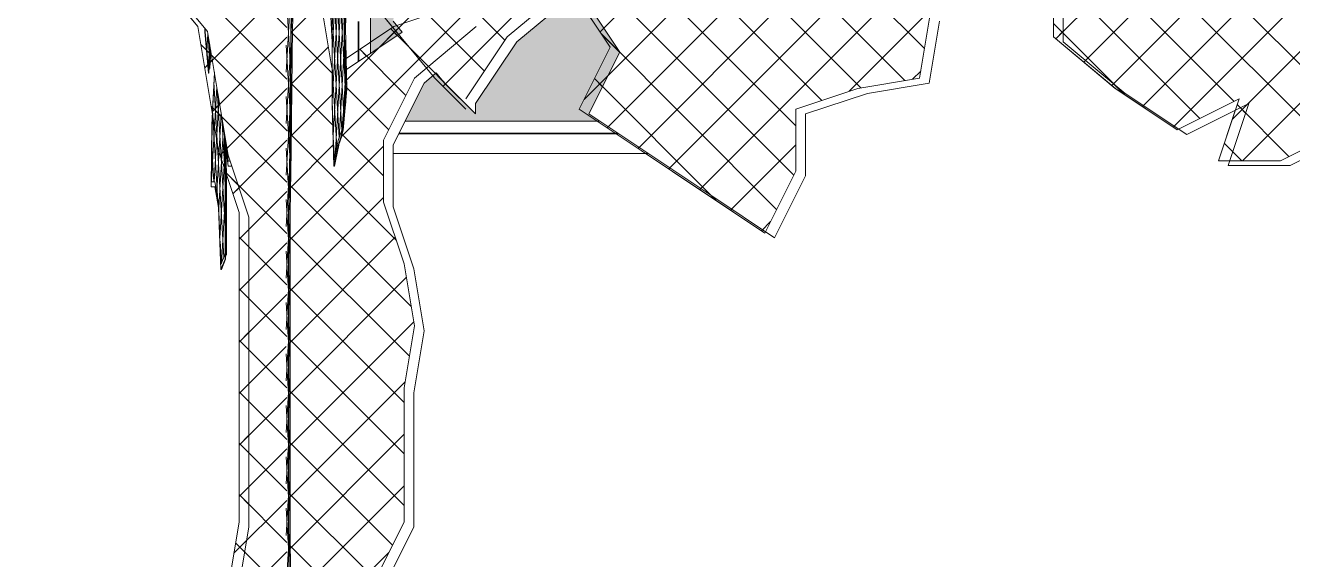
# Model space of a CAD drawing. Header units: millimetres. Extents: x -35517 to 139323, y -3702 to 5999.
# Drawn here: x 14746 to 16677, y 1381 to 2195 of the extents above; entities that cross this region are included whole.
import ezdxf

# ---------------------------------------------------------------- set-up
doc = ezdxf.new("R2010")
doc.units = ezdxf.units.MM
for name, color, linetype, lineweight in [('A-GLAZ', 151, 'Continuous', 5), ('G-IMPT', 8, 'Continuous', 5), ('I-WALL', 2, 'Continuous', 9), ('L-PLNT', 71, 'Continuous', 5)]:
    doc.layers.add(name, color=color, linetype=linetype, lineweight=lineweight)

# ---------------------------------------------------------------- blocks, each defined once
blk = doc.blocks.new('Window Aluminium Fixed 1 - Type 3-V174-GENERAL SOUTH ELEVATION')
at = {"layer": 'A-GLAZ', "lineweight": 9}
h = blk.add_hatch(color=254, dxfattribs=at)
h.paths.add_polyline_path([(-4357.4, 2049.1), (-4202, 2049.1), (-4218.6, 2060.2), (-4171.5, 2154.5), (-4234.3, 2248.9), (-4328.5, 2170.2), (-4391.3, 2075.9), (-4391.3, 2060.2), (-4446.2, 2116.6), (-4451.3, 2122.8), (-4469.9, 2107.3), (-4499, 2049.1), (-4391.3, 2049.1)])
h.paths.add_polyline_path([(-4551.4, 2152.5), (-4503, 2184.8), (-4517, 2201.7), (-4501.3, 2296.1), (-4422.8, 2390.4), (-4328.5, 2469), (-4391.3, 2563.4), (-4551.4, 2429.9), (-4551.4, 2184.8)])
at = {"layer": 'A-GLAZ', "color": 8, "lineweight": 9}
for p, q in [((-4551.4, 2429.9), (-4551.4, 2152.5)), ((-4570.4, 2139.8), (-4570.4, 2200.9)), ((-4569.4, 2200.9), (-4569.4, 2140.5)), ((-4499, 2049.1), (-4202, 2049.1)), ((-4173.4, 2030), (-4508.5, 2030)), ((-4508, 2031), (-4174.9, 2031))]:
    blk.add_line(p, q, dxfattribs=at)
blk = doc.blocks.new('SVA_Shades of Green Tree - Australian_Tree_based_on_Leopard_Tree_2901-V232-GENERAL SOUTH ELEVATION')
at = {"layer": 'G-IMPT'}
for p, q in [((-4589.8, 2100), (-4648.5, 3113.1)), ((-4440.8, 2102.3), (-3472.7, 3072.1)), ((-4513.1, 2186.8), (-3911.8, 2789.1)), ((-4477.5, 2144), (-3843.6, 2779)), ((-4201.6, 2185.1), (-3662.6, 2725)), ((-4679.1, 2191.8), (-5191.2, 2704.8)), ((-3863.6, 2080.8), (-4436.9, 2655.1)), ((-4679.1, 2113.4), (-5199.4, 2634.6)), ((-4679.9, 2123.9), (-4650.3, 2633.7)), ((-3507.3, 2174.7), (-3084.8, 2597.9)), ((-4609.8, 2157.3), (-4585.2, 2583)), ((-4605.5, 1995.6), (-4572.6, 2563.8)), ((-4609.7, 2080), (-4583.2, 2538.5)), ((-4608.2, 2027.8), (-4578.3, 2544.8)), ((-4592.5, 2067.3), (-4617.2, 2494.6)), ((-3903.5, 2042.3), (-4356, 2495.6)), ((-3464.6, 2139.1), (-3131.2, 2473.1)), ((-3906.6, 1967), (-4382.5, 2443.7)), ((-4595.2, 2035.9), (-4616.7, 2407.5)), ((-3421.9, 2103.4), (-3130.3, 2395.5)), ((-3238.6, 2051.8), (-2912.4, 2378.5)), ((-3375.4, 2071.5), (-3076.7, 2370.7)), ((-2918.8, 1918.7), (-3373.4, 2374.1)), ((-4225.9, 2082.3), (-3967.9, 2340.7)), ((-3328.4, 2040.2), (-3023.1, 2346)), ((-3223, 1988.9), (-2870.7, 2341.8)), ((-4346.6, 2172.5), (-4498.4, 2324.6)), ((-3099.9, 2021.7), (-3399.5, 2321.8)), ((-4599, 2024.3), (-4615.4, 2306.7)), ((-3235.8, 2079.4), (-3439.9, 2283.8)), ((-4378, 2125.5), (-4521.7, 2269.4)), ((-4096.8, 1976.4), (-3803.3, 2270.4)), ((-3707.5, 2159.7), (-3815.8, 2268.3)), ((-3288, 2053.3), (-3507, 2272.6)), ((-4804, 2130.7), (-4679.1, 2255.8)), ((-4673.3, 2129.8), (-4679.9, 2243.6)), ((-4190.7, 2039.1), (-3974, 2256.3)), ((-4143.7, 2007.8), (-3895.7, 2256.3)), ((-4049.8, 1945.1), (-3751.4, 2243.9)), ((-3804.3, 2099.8), (-3960.5, 2256.3)), ((-3737.2, 2111), (-3883, 2257.1)), ((-4672.1, 2184.4), (-4627.4, 2229.2)), ((-3822.1, 2094.7), (-3704.4, 2212.5)), ((-4803.4, 2186.9), (-4803.2, 2190.2)), ((-4800.7, 2155.6), (-4799.1, 2182.4)), ((-4609.9, 2122.5), (-4672.1, 2184.8)), ((-4589.5, 2110.2), (-4513.1, 2186.8)), ((-4539.5, 2160.4), (-4513.3, 2186.8)), ((-4510.6, 2179.8), (-4521, 2190.2)), ((-4491.5, 2160.8), (-4520.8, 2190.2)), ((-4513.3, 2186.8), (-4508.5, 2191.5)), ((-4201.7, 2185.1), (-4195.8, 2191.1)), ((-4171.7, 2154), (-4199.8, 2182.1)), ((-3932.7, 1914.7), (-4199.6, 2182.1)), ((-3496.1, 2183.1), (-3510.9, 2198)), ((-3402.8, 2089.9), (-3510.8, 2198)), ((-3507.4, 2174.7), (-3496.1, 2186.1)), ((-4793.7, 2149.6), (-4810, 2166)), ((-4678.6, 2034.5), (-4809.9, 2166)), ((-4797.3, 2153.3), (-4798.9, 2180.9)), ((-4792.8, 2063.5), (-4679.1, 2177.4)), ((-4679.9, 2045.5), (-4672.9, 2165.1)), ((-4673.9, 2062.6), (-4679.9, 2165.1)), ((-4672.8, 2105.2), (-4615.6, 2162.6)), ((-4672.6, 2133.6), (-4670.7, 2165.1)), ((-4599.4, 2023.3), (-4591.1, 2166.8)), ((-4590.2, 2144.3), (-4588.9, 2166.8)), ((-4795.1, 2153.3), (-4795.5, 2160.5)), ((-4671.1, 2129.8), (-4672.4, 2152.4)), ((-4595.2, 2026.1), (-4477.5, 2144)), ((-4587.6, 2100), (-4590.2, 2145)), ((-4557.6, 2148.4), (-4567.9, 2158.8)), ((-4497.7, 2088.5), (-4567.8, 2158.8)), ((-4406.1, 2075.2), (-4491.5, 2160.8)), ((-4804.1, 2130.7), (-4792.5, 2142.4)), ((-4602.7, 2009.5), (-4609.8, 2131.8)), ((-3725.5, 2113), (-3713.2, 2125.3)), ((-3464.7, 2139.1), (-3462, 2141.8)), ((-4792.2, 2067), (-4789, 2121.6)), ((-4774.7, 1842.1), (-4790.2, 2108.8)), ((-4609, 2043.2), (-4672.8, 2107.1)), ((-4592, 2072), (-4590, 2108)), ((-4589.8, 2072), (-4587.7, 2108)), ((-4439.4, 2108.4), (-4452.6, 2121.7)), ((-4440.9, 2102.3), (-4437.2, 2106.1)), ((-4226, 2082.3), (-4188.9, 2119.5)), ((-4197.8, 2101.7), (-4210.2, 2114.1)), ((-4024.2, 1928), (-4210, 2114.1)), ((-3422, 2103.4), (-3419.3, 2106.2)), ((-3403, 2089.9), (-3419.2, 2106.1)), ((-4793.8, 1960.1), (-4785.6, 2101.4)), ((-4772.9, 1889.3), (-4784.9, 2097.2)), ((-4780.6, 1997.3), (-4679.1, 2099)), ((-4674.6, 1996.5), (-4679.9, 2086.7)), ((-4673.6, 2026), (-4609.9, 2089.8)), ((-4523.8, 2036.3), (-4589.4, 2101.9)), ((-4778, 2055.5), (-4794.3, 2071.9)), ((-4679.1, 1956.5), (-4794.2, 2071.9)), ((-4792.9, 2063.5), (-4781.3, 2075.2)), ((-4784.6, 1935), (-4792.2, 2066)), ((-4789.5, 1956.6), (-4782.3, 2081.2)), ((-4679.9, 1967.1), (-4673.9, 2071)), ((-4673.5, 2039.4), (-4671.6, 2071)), ((-4671.7, 2062.6), (-4673, 2085.2)), ((-4590.2, 2067.3), (-4590.6, 2073.9)), ((-3375.5, 2071.5), (-3374, 2073.1)), ((-3238.7, 2051.8), (-3215.9, 2074.6)), ((-3152.1, 1995.5), (-3231, 2074.6)), ((-3218.1, 2061.6), (-3226.1, 2069.5)), ((-4785.8, 1941.7), (-4778.9, 2060.9)), ((-4773.2, 1973.1), (-4778, 2055.4)), ((-4782.6, 1917.9), (-4775.5, 2040.7)), ((-4512.4, 1868), (-4673.6, 2029.4)), ((-4531.7, 1965.8), (-4594.5, 2028.7)), ((-4593, 2035.9), (-4593.3, 2042.5)), ((-4190.9, 2039.1), (-4189.3, 2040.7)), ((-3328.5, 2040.2), (-3327, 2041.7)), ((-4770.7, 2008.6), (-4771, 2013.5)), ((-4761, 1938.5), (-4679.1, 2020.5)), ((-4675.8, 1937.6), (-4679.9, 2008.3)), ((-4675.7, 1867.1), (-4531.7, 2011.3)), ((-4674.8, 1946.3), (-4608.1, 2013.2)), ((-4672.4, 1996.5), (-4673.7, 2017.9)), ((-4606.3, 1992.1), (-4608.1, 2024.3)), ((-4599.9, 2012.8), (-4604.9, 1988.1)), ((-4143.9, 2007.8), (-4142.4, 2009.3)), ((-4002.8, 1913.7), (-3903.5, 2013.2)), ((-3237.7, 2002.7), (-3250.7, 2015.7)), ((-3223.8, 1988.9), (-3250.6, 2015.7)), ((-4790.4, 1956.6), (-4793.4, 2007.4)), ((-4780.8, 1870.8), (-4773.5, 1998.1)), ((-4780.7, 1997.3), (-4770.1, 2007.9)), ((-4771, 1973.1), (-4773, 2007.6)), ((-4772.7, 1973.4), (-4771.2, 1998.1)), ((-4769.1, 1994.7), (-4768.8, 2000.2)), ((-4753.4, 1952.4), (-4772, 1971)), ((-4679.1, 1878.1), (-4771.8, 1971)), ((-4679.9, 1888.7), (-4675.2, 1970.2)), ((-4675.1, 1932.5), (-4672.9, 1970.2)), ((-4096.9, 1976.4), (-4095.4, 1977.9)), ((-4673.6, 1937.6), (-4674.7, 1956.4)), ((-4489.5, 1766.6), (-4674.7, 1952.2)), ((-4761.1, 1938.5), (-4751.8, 1947.8)), ((-4751.6, 1869.5), (-4679.1, 1942.1)), ((-4675.7, 1788.6), (-4531.7, 1932.9)), ((-4049.9, 1945.1), (-4048.4, 1946.6)), ((-4024.4, 1928), (-4030.8, 1934.4)), ((-4778.5, 1832.8), (-4772.9, 1929.2)), ((-4772.3, 1901.7), (-4770.7, 1929.2)), ((-4770.7, 1889.3), (-4772.3, 1916.9)), ((-4676.3, 1868.6), (-4679.9, 1929.9)), ((-4002.9, 1913.7), (-4001.4, 1915.2)), ((-4674.1, 1868.6), (-4675.7, 1896.1)), ((-3955.8, 1882.3), (-3941.9, 1896.3)), ((-4751.7, 1869.5), (-4736.9, 1884.3)), ((-4492.3, 1691), (-4675.7, 1874.7)), ((-3955.9, 1882.3), (-3954.4, 1883.8)), ((-4778.7, 1832.3), (-4780.6, 1866.2)), ((-4736.9, 1857.5), (-4751.7, 1872.3)), ((-4679.1, 1799.7), (-4751.6, 1872.3)), ((-4751.6, 1791), (-4679.1, 1863.7)), ((-4679.9, 1810.2), (-4676.3, 1871.5)), ((-4675.7, 1710.2), (-4513.8, 1872.3)), ((-4675.7, 1843.9), (-4674.1, 1871.5)), ((-4773.2, 1845.8), (-4772.9, 1850.8)), ((-4771, 1845.8), (-4770.7, 1850.8)), ((-4676.3, 1790.2), (-4679.9, 1851.4)), ((-4674.1, 1790.2), (-4675.7, 1817.7)), ((-4751.7, 1791), (-4736.9, 1805.9)), ((-4675.7, 1631.8), (-4496.9, 1810.9)), ((-4500.3, 1620.6), (-4675.7, 1796.3)), ((-4736.9, 1779), (-4751.7, 1793.9)), ((-4679.1, 1721.3), (-4751.6, 1793.9)), ((-4751.6, 1712.6), (-4679.1, 1785.2)), ((-4679.9, 1731.8), (-4676.3, 1793.1)), ((-4675.7, 1765.5), (-4674.1, 1793.1)), ((-4676.3, 1711.8), (-4679.9, 1773)), ((-4675.7, 1553.3), (-4485.7, 1743.7)), ((-4674.1, 1711.8), (-4675.7, 1739.3)), ((-4751.7, 1712.6), (-4736.9, 1727.5)), ((-4736.9, 1700.6), (-4751.7, 1715.5)), ((-4679.1, 1642.8), (-4751.6, 1715.5)), ((-4751.6, 1634.2), (-4679.8, 1706.1)), ((-4679.9, 1653.4), (-4676.3, 1714.6)), ((-4500.3, 1542.2), (-4675.7, 1717.9)), ((-4675.7, 1687.1), (-4674.1, 1714.6)), ((-4676.3, 1633.3), (-4679.9, 1694.6)), ((-4674.1, 1633.3), (-4675.7, 1660.9)), ((-4751.7, 1634.2), (-4736.9, 1649)), ((-4675.7, 1474.9), (-4498.8, 1652.1)), ((-4736.9, 1622.2), (-4751.7, 1637)), ((-4679.1, 1564.4), (-4751.6, 1637)), ((-4751.6, 1555.7), (-4679.1, 1628.4)), ((-4679.9, 1574.9), (-4676.3, 1636.2)), ((-4500.3, 1463.7), (-4675.7, 1639.4)), ((-4675.7, 1608.7), (-4674.1, 1636.2)), ((-4676.3, 1554.9), (-4679.9, 1616.1)), ((-4751.7, 1555.7), (-4736.9, 1570.6)), ((-4674.1, 1554.9), (-4675.7, 1582.4)), ((-4675.4, 1396.8), (-4500.3, 1572.2)), ((-4736.9, 1543.7), (-4751.7, 1558.6)), ((-4679.1, 1486), (-4751.6, 1558.6)), ((-4751.6, 1477.3), (-4679.1, 1550)), ((-4679.9, 1496.5), (-4676.3, 1557.8)), ((-4518, 1403), (-4675.7, 1561)), ((-4675.7, 1530.2), (-4674.1, 1557.8)), ((-4676.3, 1476.5), (-4679.9, 1537.7)), ((-4751.7, 1477.3), (-4736.9, 1492.2)), ((-4674.1, 1476.5), (-4675.7, 1504)), ((-4674.5, 1319.3), (-4500.3, 1493.8)), ((-4759.5, 1391), (-4679.1, 1471.5)), ((-4736.9, 1465.3), (-4751.7, 1480.2)), ((-4679.1, 1407.5), (-4751.6, 1480.2)), ((-4679.9, 1418.1), (-4676.3, 1479.3)), ((-4544.1, 1350.8), (-4675.7, 1482.6)), ((-4675.7, 1451.8), (-4674.1, 1479.3)), ((-4675.9, 1390.1), (-4679.9, 1459.8)), ((-4759.7, 1391), (-4740.4, 1410.3)), ((-4673.7, 1390.1), (-4675.7, 1424.6)), ((-4787, 1285), (-4679.1, 1393.1)), ((-4743.2, 1393.2), (-4757, 1407)), ((-4679.1, 1329.1), (-4756.9, 1407)), ((-4679.9, 1339.7), (-4676, 1406.2)), ((-4547.4, 1275.7), (-4675.4, 1403.9)), ((-4675.2, 1381.5), (-4673.8, 1406.2)), ((-4673, 1242.4), (-4523.5, 1392.1))]:
    blk.add_line(p, q, dxfattribs=at)
at = {"layer": 'G-IMPT', "flags": 128}
for points in [[(-4406.1, 2083.3), (-4343.2, 2177.6), (-4249, 2256.3), (-4186.2, 2161.9), (-4233.3, 2067.6), (-4139.1, 2004.6), (-4044.8, 1941.7), (-3950.6, 1878.8), (-3903.5, 1973.2), (-3903.5, 2067.6), (-3809.2, 2099), (-3715, 2114.7), (-3699.3, 2209.1)], [(-3510.8, 2272), (-3510.8, 2177.6), (-3416.5, 2099), (-3322.3, 2036.1), (-3228.1, 2083.3), (-3259.5, 1988.9), (-3165.2, 1988.9), (-3071, 2036.1)], [(-4587.9, 2286.9), (-4591.6, 2192.5), (-4589.8, 2098.2), (-4595.2, 2035.3), (-4600.7, 2019.5), (-4607.1, 1988.1), (-4609.8, 2082.4), (-4609.8, 2176.8), (-4614.4, 2271.2)], [(-4554.1, 2447.3), (-4406.1, 2570.8), (-4343.2, 2476.4), (-4437.5, 2397.8), (-4516, 2303.4), (-4531.7, 2209.1), (-4453.2, 2114.7), (-4406.1, 2067.6)], [(-4397.7, 2558.1), (-4343.4, 2476.4), (-4437.6, 2397.8), (-4516.1, 2303.4), (-4531.8, 2209.1), (-4508.6, 2181.1)], [(-5364.2, 2445), (-5269.9, 2445), (-5175.7, 2429.3), (-5081.5, 2413.5), (-4987.2, 2382.1), (-4893, 2287.7), (-4814.4, 2193.4), (-4798.7, 2099), (-4783, 2004.6), (-4751.6, 1910.3), (-4751.6, 1438.5), (-4767.3, 1344.1), (-4798.7, 1249.8), (-4798.7, 1061.1), (-4767.3, 966.7), (-4767.3, 870.5)], [(-4640.8, 2444.1), (-4646.3, 2444.1), (-4651.7, 2428.4), (-4657.2, 2412.7), (-4662.7, 2381.2), (-4668.1, 2286.9), (-4672.7, 2192.5), (-4673.6, 2098.2), (-4674.5, 2003.8), (-4676.3, 1909.4), (-4676.3, 1437.7), (-4675.4, 1343.3), (-4673.6, 1248.9), (-4673.6, 1060.2), (-4675.4, 965.9), (-4675.4, 864)], [(-4655.7, 2408.8), (-4660.4, 2381.2), (-4665.9, 2286.9), (-4670.5, 2192.5), (-4671.4, 2098.2), (-4672.3, 2003.8), (-4674.1, 1909.4), (-4674.1, 1437.7), (-4673.2, 1343.3), (-4671.4, 1248.9), (-4671.4, 1060.2), (-4673.2, 965.9), (-4673.2, 863.9)], [(-4983.7, 2378.4), (-4893.1, 2287.7), (-4814.6, 2193.4), (-4798.9, 2099), (-4783.2, 2004.6), (-4751.7, 1910.3), (-4751.7, 1438.5), (-4767.4, 1344.1), (-4798.9, 1249.8), (-4798.9, 1061.1), (-4767.4, 966.7), (-4767.4, 870.5)], [(-3373.2, 2374.7), (-3416.7, 2287.7), (-3510.9, 2272), (-3510.9, 2177.6), (-3416.7, 2099), (-3322.4, 2036.1), (-3320.3, 2037.2)], [(-4610.3, 2130.5), (-4626, 2224.8), (-4644.2, 2279.5)], [(-4586, 2279.5), (-4589.4, 2192.5), (-4587.6, 2098.2), (-4593, 2035.3), (-4594.3, 2031.6)], [(-4240.7, 2243.6), (-4186.3, 2161.9), (-4233.4, 2067.6), (-4139.2, 2004.6), (-4044.9, 1941.7), (-3950.7, 1878.8), (-3949.8, 1880.7)], [(-4421.8, 2224.8), (-4516, 2193.4), (-4590.2, 2143.9)], [(-4796.6, 2167.2), (-4798.4, 2129.6), (-4803.7, 2190.8)], [(-4511.4, 2195), (-4516.1, 2193.4), (-4590.2, 2143.9)], [(-4547.4, 855.1), (-4547.4, 1344.1), (-4500.3, 1438.5), (-4500.3, 1642.9), (-4484.6, 1737.3), (-4500.3, 1831.7), (-4531.7, 1926), (-4531.7, 2020.4), (-4484.6, 2114.7), (-4390.4, 2193.4)], [(-4794.9, 2156.9), (-4796.2, 2129.6), (-4797, 2138.8)], [(-4773.8, 2030), (-4772.9, 1940.9), (-4772.9, 1846.5), (-4779.3, 1830.8), (-4782.9, 1925.2), (-4788.4, 1956.6), (-4793.9, 1956.6), (-4792.9, 2051), (-4789.4, 2124.1)], [(-4456.5, 2118.5), (-4453.3, 2114.7), (-4406.2, 2067.6)], [(-3234.1, 2065.5), (-3259.6, 1988.9), (-3242.3, 1988.9)], [(-4765.8, 1988.1), (-4768.3, 1988.1), (-4771.9, 2019.1)], [(-4771.3, 2005.2), (-4770.7, 1940.9), (-4770.7, 1846.5), (-4772.3, 1842.6)]]:
    blk.add_lwpolyline(points, dxfattribs=at)
at = {"layer": 'L-PLNT'}
for p, q in [((-4878.3, 2280.3), (-4799.7, 2186)), ((-4672.8, 2185.1), (-4668.2, 2279.5)), ((-4667.5, 2279.5), (-4672.1, 2185.1)), ((-4591.7, 2185.1), (-4588.1, 2279.5)), ((-4587.3, 2279.5), (-4591, 2185.1)), ((-4614.5, 2263.8), (-4609.9, 2169.4)), ((-3496.1, 2264.6), (-3496.1, 2170.2)), ((-4328.5, 2170.2), (-4234.3, 2248.9)), ((-4234.3, 2248.9), (-4171.5, 2154.5)), ((-4517, 2201.7), (-4503, 2184.8)), ((-3700.3, 2107.3), (-3684.5, 2201.7)), ((-4804.1, 2191.3), (-4804, 2185.1)), ((-4804, 2185.1), (-4798.5, 2122.2)), ((-4799.7, 2186), (-4799.8, 2186)), ((-4799.7, 2186), (-4784, 2091.6)), ((-4673.7, 2090.8), (-4672.8, 2185.1)), ((-4672.1, 2185.1), (-4673, 2090.8)), ((-4672.8, 2185.1), (-4672.1, 2185.1)), ((-4589.9, 2090.8), (-4591.7, 2185.1)), ((-4591.7, 2185.1), (-4591, 2185.1)), ((-4591, 2185.1), (-4589.1, 2090.8)), ((-4503, 2184.8), (-4589.8, 2126.9)), ((-4798.5, 2122.2), (-4796.4, 2166.1)), ((-4795.8, 2162.7), (-4797.8, 2122.2)), ((-4609.9, 2169.4), (-4609.9, 2075)), ((-4391.3, 2075.9), (-4328.5, 2170.2)), ((-3496.1, 2170.2), (-3401.8, 2091.6)), ((-3496.1, 2170.2), (-3496.1, 2170.2)), ((-4171.5, 2154.5), (-4218.6, 2060.2)), ((-4171.5, 2154.5), (-4171.5, 2154.5)), ((-4798.5, 2122.2), (-4797.8, 2122.2)), ((-4789.2, 2123), (-4793.1, 2043.6)), ((-4517, 2013), (-4469.9, 2107.3)), ((-4469.9, 2107.3), (-4451.3, 2122.8)), ((-4451.3, 2122.8), (-4438.5, 2107.3)), ((-4438.5, 2107.3), (-4391.3, 2060.2)), ((-3794.5, 2091.6), (-3700.3, 2107.3)), ((-4784, 2091.6), (-4768.3, 1997.3)), ((-4674.6, 1996.4), (-4673.7, 2090.8)), ((-4673, 2090.8), (-4673.9, 1996.4)), ((-4595.4, 2027.9), (-4589.9, 2090.8)), ((-4589.1, 2090.8), (-4594.6, 2027.9)), ((-4589.9, 2090.8), (-4589.1, 2090.8)), ((-3888.7, 2060.2), (-3794.5, 2091.6)), ((-3401.8, 2091.6), (-3307.6, 2028.7)), ((-4609.9, 2075), (-4607.2, 1980.7)), ((-4391.3, 2060.2), (-4391.3, 2075.9)), ((-3307.6, 2028.7), (-3213.3, 2075.9)), ((-3213.3, 2075.9), (-3244.8, 1981.5)), ((-4218.6, 2060.2), (-4124.3, 1997.3)), ((-4218.6, 2060.2), (-4218.6, 2060.2)), ((-3888.7, 1965.8), (-3888.7, 2060.2)), ((-4793.1, 2043.6), (-4794, 1949.2)), ((-4773, 1933.5), (-4773.9, 2027.9)), ((-4773.9, 2027.9), (-4768.5, 1980.7)), ((-4600.8, 2012.1), (-4595.4, 2027.9)), ((-4594.6, 2027.9), (-4600.1, 2012.1)), ((-4595.4, 2027.9), (-4594.6, 2027.9)), ((-3150.5, 1981.5), (-3056.3, 2028.7)), ((-4773.1, 2020.9), (-4772.3, 1933.5)), ((-4607.2, 1980.7), (-4600.8, 2012.1)), ((-4600.1, 2012.1), (-4606.5, 1980.7)), ((-4600.8, 2012.1), (-4600.1, 2012.1)), ((-4517, 1918.6), (-4517, 2013)), ((-4768.3, 1997.3), (-4736.9, 1902.9)), ((-4768.3, 1997.3), (-4768.3, 1997.3)), ((-4676.4, 1902.1), (-4674.6, 1996.4)), ((-4673.9, 1996.4), (-4675.7, 1902.1)), ((-4674.6, 1996.4), (-4673.9, 1996.4)), ((-4124.3, 1997.3), (-4030.1, 1934.3)), ((-4768.5, 1980.7), (-4763, 1980.7)), ((-4607.2, 1980.7), (-4606.5, 1980.7)), ((-3244.8, 1981.5), (-3150.5, 1981.5)), ((-3244.8, 1981.5), (-3244.8, 1981.5)), ((-3935.9, 1871.4), (-3888.7, 1965.8)), ((-4794, 1949.2), (-4788.5, 1949.2)), ((-4788.5, 1949.2), (-4783, 1917.8)), ((-4773, 1839.1), (-4773, 1933.5)), ((-4773, 1933.5), (-4772.3, 1933.5)), ((-4772.3, 1933.5), (-4772.3, 1839.1)), ((-4030.1, 1934.3), (-4030.8, 1934.8)), ((-4030.1, 1934.3), (-3935.9, 1871.4)), ((-4783, 1917.8), (-4779.4, 1823.4)), ((-4485.6, 1824.3), (-4517, 1918.6)), ((-4736.9, 1902.9), (-4736.9, 1431.1)), ((-4736.9, 1902.9), (-4736.9, 1902.9)), ((-4676.4, 1430.3), (-4676.4, 1902.1)), ((-4676.4, 1902.1), (-4675.7, 1902.1)), ((-4675.7, 1902.1), (-4675.7, 1430.3)), ((-4779.4, 1823.4), (-4773, 1839.1)), ((-4772.3, 1839.1), (-4778.7, 1823.4)), ((-4773, 1839.1), (-4772.3, 1839.1)), ((-4779.4, 1823.4), (-4778.7, 1823.4)), ((-4469.9, 1729.9), (-4485.6, 1824.3)), ((-4485.6, 1635.5), (-4469.9, 1729.9)), ((-4485.6, 1431.1), (-4485.6, 1635.5)), ((-4736.9, 1431.1), (-4752.6, 1336.7)), ((-4736.9, 1431.1), (-4736.9, 1431.1)), ((-4675.5, 1335.9), (-4676.4, 1430.3)), ((-4676.4, 1430.3), (-4675.7, 1430.3)), ((-4675.7, 1430.3), (-4674.8, 1335.9)), ((-4532.7, 1336.7), (-4485.6, 1431.1))]:
    blk.add_line(p, q, dxfattribs=at)

msp = doc.modelspace()

# ---------------------------------------------------------------- linework, layer by layer
at = {"layer": 'I-WALL', "color": 8}
msp.add_line((15694.8, 2000), (15306.2, 2000), dxfattribs=at)

# ---------------------------------------------------------------- block references
at = {"layer": 'A-GLAZ', "color": 8, "lineweight": 9}
msp.add_blockref('Window Aluminium Fixed 1 - Type 3-V174-GENERAL SOUTH ELEVATION', (19823.2, 0), dxfattribs=at)
at = {"layer": 'L-PLNT'}
msp.add_blockref('SVA_Shades of Green Tree - Australian_Tree_based_on_Leopard_Tree_2901-V232-GENERAL SOUTH ELEVATION', (19823.2, 0), dxfattribs=at)

doc.saveas('drawing.dxf')
